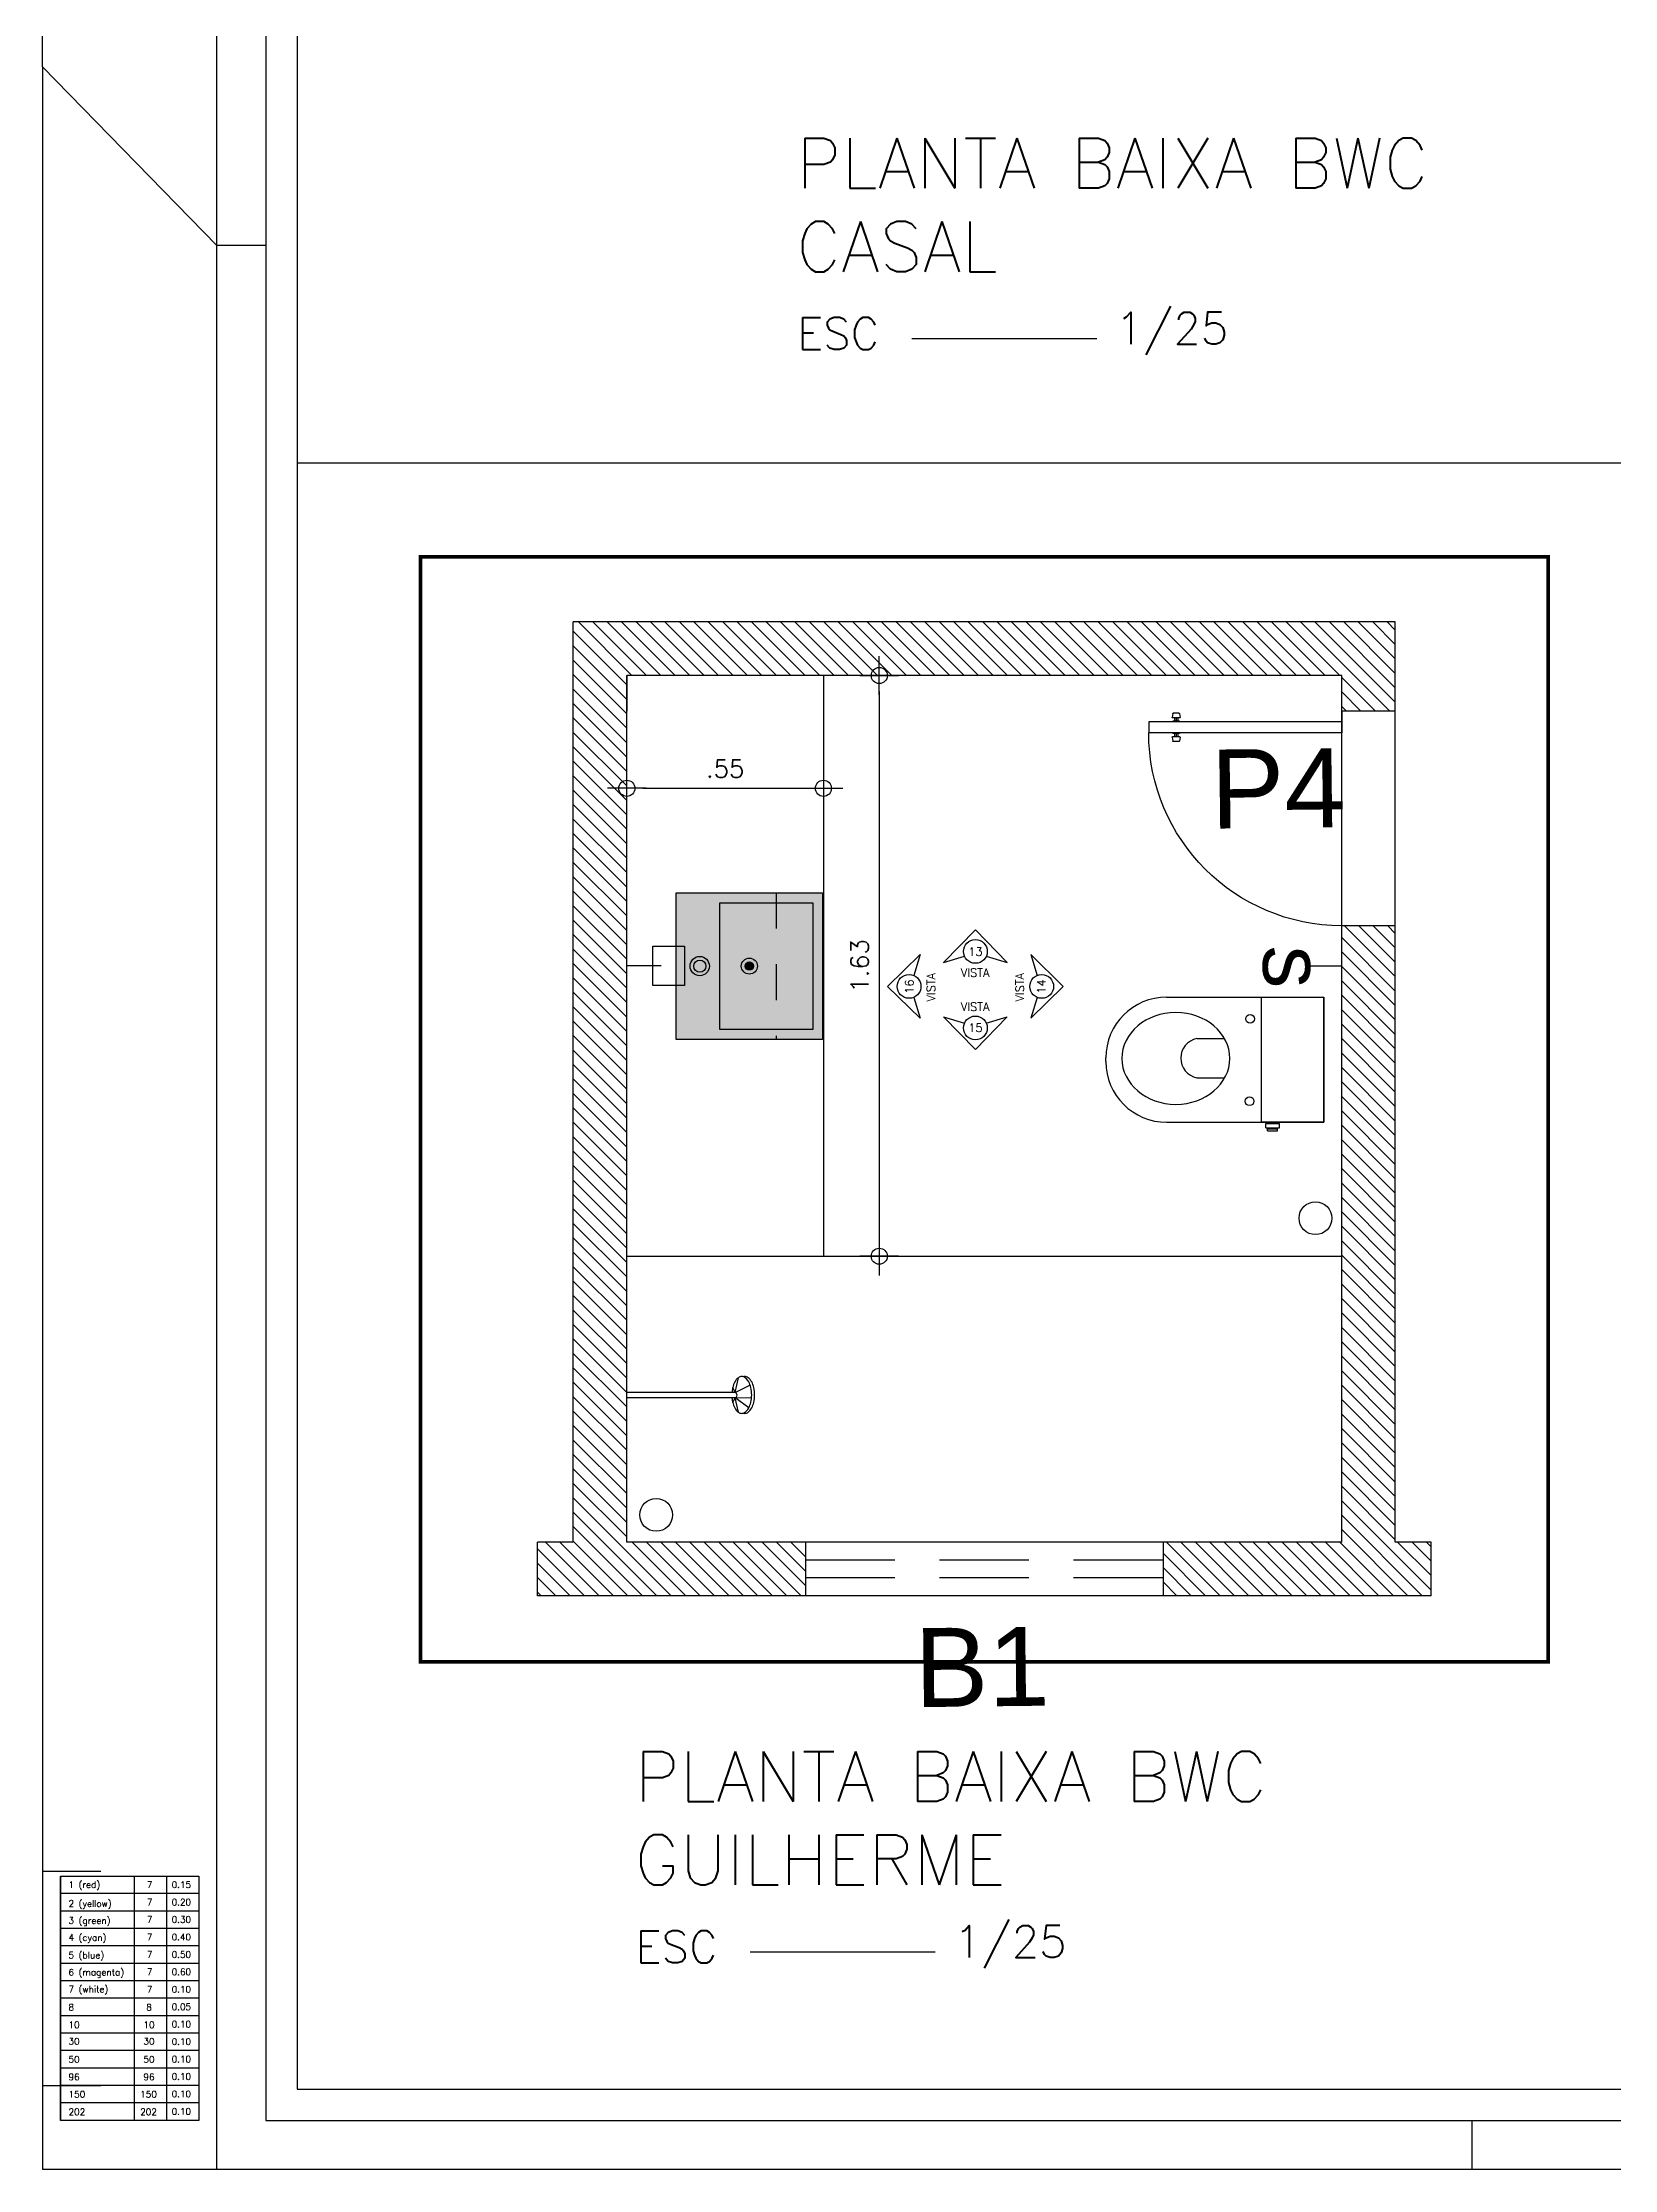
# Model space of a CAD drawing. Header units: millimetres. Extents: x 2182 to 2335, y 1488 to 1614.
# Drawn here: x 2290.49 to 2294.89, y 1503.97 to 1509.93 of the extents above; entities that cross this region are included whole.
import ezdxf
from ezdxf.enums import TextEntityAlignment as Align

# ---------------------------------------------------------------- set-up
doc = ezdxf.new("R2010")
doc.units = ezdxf.units.MM
doc.linetypes.add('DIVIDE', pattern=[1.25, 0.5, -0.25, 0, -0.25, 0, -0.25])
doc.linetypes.add('HIDDEN', pattern=[0.375, 0.25, -0.125])
for name, color, linetype in [('AI-Equip san', 1, 'Continuous'), ('COTA', 250, 'Continuous'), ('default', 7, 'Continuous'), ('Esquadria', 2, 'Continuous'), ('Hachura', 8, 'Continuous'), ('PAREDE', 7, 'Continuous'), ('Prancha', 6, 'Continuous'), ('TEXTO', 7, 'Continuous')]:
    doc.layers.add(name, color=color, linetype=linetype)
doc.layers.add('AI-Hatch equip san', color=255, linetype='Continuous', lineweight=0)
doc.styles.add('Arial', font='arial.ttf')
doc.styles.add('Arial1', font='arial.ttf')
doc.styles.add('NORMAL', font='romans.shx')
doc.styles.add('ROMANS', font='romans')
doc.dimstyles.new('D25', dxfattribs={"dimtxt": 0.05, "dimasz": 0.045, "dimexe": 0.18, "dimexo": 0.0625, "dimgap": 0.03, "dimtad": 1, "dimzin": 4, "dimdsep": 46, "dimtxsty": 'NORMAL', "dimblk1": 'DOT1', "dimblk2": 'DOT1', "dimsah": 1, "dimcen": 0.045, "dimse1": 1, "dimse2": 1, "dimclrd": 256, "dimclre": 256, "dimclrt": 7, "dimaunit": 1, "dimadec": 0, "dimazin": 0, "dimtfac": 1, "dimtix": 1, "dimtmove": 2, "dimatfit": 3, "dimldrblk": 'SMALL', "dimfxl": 1, "dimtvp": 1.75, "dimtolj": 1, "dimtzin": 0, "dimarcsym": 0})
pattern_1 = [(315, (-28.917763, -1.724112), (0.02020557627, 0.02020557627), [])]

# ---------------------------------------------------------------- blocks, each defined once
blk = doc.blocks.new('PGIRO60')
at = {"color": 3}
for p, q in [((-0.0124, -0.27), (-0.0124, 0.27)), ((-0.0124, 0.27), (0.0176, 0.27)), ((0.0176, -0.27), (0.0176, 0.27)), ((-0.0371, 0.1855), (-0.0371, 0.2012)), ((-0.036, 0.2025), (-0.0252, 0.2043)), ((-0.036, 0.1841), (-0.0252, 0.1823)), ((-0.0236, 0.1837), (-0.0236, 0.203)), ((0.0289, 0.1837), (0.0289, 0.203)), ((0.0304, 0.2043), (0.0412, 0.2025)), ((0.0304, 0.1823), (0.0412, 0.1841)), ((0.0424, 0.1855), (0.0424, 0.2012)), ((-0.0424, -0.27), (-0.0124, -0.27)), ((-0.0124, -0.27), (0.0176, -0.27))]:
    blk.add_line(p, q, dxfattribs=at)
at = {"color": 1}
for p, q in [((-0.0236, 0.1978), (-0.0144, 0.1978)), ((-0.0236, 0.1933), (-0.0144, 0.1933)), ((-0.0236, 0.1888), (-0.0144, 0.1888)), ((-0.0144, 0.2023), (-0.0124, 0.2023)), ((-0.0144, 0.1843), (-0.0144, 0.2023)), ((-0.0144, 0.1843), (-0.0124, 0.1843)), ((0.0176, 0.2023), (0.0196, 0.2023)), ((0.0176, 0.1843), (0.0196, 0.1843)), ((0.0196, 0.1843), (0.0196, 0.2023)), ((0.0196, 0.1978), (0.0289, 0.1978)), ((0.0196, 0.1933), (0.0289, 0.1933)), ((0.0196, 0.1888), (0.0289, 0.1888))]:
    blk.add_line(p, q, dxfattribs=at)
blk.add_arc((0.0176, -0.27), 0.54, 0, 90)
at = {"color": 3}
for centre, start, end in [((-0.0358, 0.2012), 98.1301, 180), ((-0.0358, 0.1855), 180, 261.8699), ((-0.025, 0.203), 0, 98.1301), ((-0.025, 0.1837), 261.8699, 0), ((0.0302, 0.203), 81.8699, 180), ((0.0302, 0.1837), 180, 278.1301), ((0.041, 0.2012), 0, 81.8699), ((0.041, 0.1855), 278.1301, 0)]:
    blk.add_arc(centre, 0.0014, start, end, dxfattribs=at)
blk = doc.blocks.new('CHUV')
for p, q in [((-0.0065, -0.1081), (-0.0065, 0.1947)), ((-0.0065, 0.1947), (0.0079, 0.1947)), ((0.0079, -0.1081), (0.0079, 0.1947)), ((-0.0469, -0.1172), (-0.0065, -0.1081)), ((-0.0351, -0.1463), (-0.0065, -0.1081)), ((-0.0194, -0.1014), (-0.0065, -0.1081)), ((-0.0065, -0.1081), (-0.0054, -0.155)), ((0.0079, -0.1081), (0.0221, -0.1014)), ((0.0079, -0.1081), (0.0496, -0.1172)), ((0.0079, -0.1081), (0.029, -0.1495)), ((-0.0496, -0.1309), (-0.0496, -0.1309))]:
    blk.add_line(p, q)
for centre, radius, start, end in [((-0.0346, -0.1268), 0.0156, 142.5432, 180), ((-0.0175, -0.1399), 0.0372, 118.2174, 142.422), ((-0.0061, -0.1611), 0.0612, 102.5593, 118.2817), ((0.0013, -0.1947), 0.0957, 94.7338, 102.5548), ((0.0007, -0.1061), 0.0075, 195.5241, 344.4759), ((0.0013, -0.1947), 0.0957, 77.4452, 86.1063), ((0.0088, -0.1611), 0.0612, 61.7183, 77.4407), ((0.0202, -0.1399), 0.0372, 37.578, 61.7826), ((0.0373, -0.1268), 0.0156, 0, 37.4568), ((-0.0346, -0.1268), 0.0156, 180, 195.2874), ((-0.0346, -0.135), 0.0156, 164.7126, 180), ((-0.0346, -0.135), 0.0156, 180, 217.4568), ((-0.0175, -0.1136), 0.0372, 209.4584, 241.7826), ((-0.0175, -0.1218), 0.0372, 217.578, 241.7826), ((-0.0061, -0.0924), 0.0612, 241.7183, 257.4407), ((-0.0061, -0.1006), 0.0612, 241.7183, 257.4407), ((0.0013, -0.0588), 0.0957, 257.4452, 270), ((0.0013, -0.067), 0.0957, 257.4452, 270), ((0.0013, -0.0588), 0.0957, 270, 282.5548), ((0.0013, -0.067), 0.0957, 270, 282.5548), ((0.0088, -0.0924), 0.0612, 282.5593, 298.2817), ((0.0088, -0.1006), 0.0612, 282.5593, 298.2817), ((0.0202, -0.1136), 0.0372, 298.2174, 330.5416), ((0.0202, -0.1218), 0.0372, 298.2174, 322.422), ((0.0373, -0.135), 0.0156, 322.5432, 0), ((0.0373, -0.1268), 0.0156, 344.7126, 0), ((0.0373, -0.135), 0.0156, 0, 15.2874)]:
    blk.add_arc(centre, radius, start, end)
blk = doc.blocks.new('CUBA DE SEMI ENCAIXE DECA - L830 - PLANTA')
at = {"layer": 'AI-Hatch equip san'}
h = blk.add_hatch(color=256, dxfattribs=at)
h.paths.add_polyline_path([(-0.41, 0.41), (0, 0.41), (0, 0), (-0.41, 0)])
h.paths.add_polyline_path([(-0.2167, 0.205, 1), (-0.1933, 0.205, 1)], flags=16)
at = {"layer": 'AI-Hatch equip san', "ltscale": 3}
h = blk.add_hatch(color=256, dxfattribs=at)
h.paths.add_polyline_path([(-0.1933, 0.205, 0.414214), (-0.205, 0.2167), (-0.205, 0.1933, 0.414214)])
h.paths.add_polyline_path([(-0.205, 0.2167, 0.414214), (-0.2167, 0.205, 0.414214), (-0.205, 0.1933)])
blk.add_lwpolyline([(-0.41, 0.41), (0, 0.41), (0, 0), (-0.41, 0)], close=True)
blk.add_lwpolyline([(-0.214, 0.2875), (-0.0275, 0.2875), (-0.0275, 0.0275), (-0.3825, 0.0275), (-0.3825, 0.2875), (-0.214, 0.2875)])
at = {"linetype": 'HIDDEN', "ltscale": 0.2}
blk.add_lwpolyline([(0, 0.13), (-0.41, 0.13)], dxfattribs=at)
for centre, radius in [((-0.205, 0.3438), 0.027), ((-0.205, 0.3438), 0.017), ((-0.205, 0.205), 0.0225), ((-0.205, 0.205), 0.0117)]:
    blk.add_circle(centre, radius)
blk = doc.blocks.new('DOT1')
for p, q in [((-1.2, 0), (1.2, 0)), ((0, 1.2), (0, -1.2))]:
    blk.add_line(p, q)
blk.add_circle((0, 0), 0.5)
blk = doc.blocks.new('*D922')
at = {"layer": 'COTA', "linetype": 'Continuous', "lineweight": -2, "transparency": 16777216}
blk.add_line((2292.8316, 1508.1104), (2292.8316, 1506.5754), dxfattribs=at)
at = {"layer": 'Defpoints', "color": 0, "linetype": 'Continuous', "transparency": 16777216}
for p in [(2292.6754, 1508.1554), (2292.6754, 1506.5304), (2292.8316, 1506.5304)]:
    blk.add_point(p, dxfattribs=at)
at = {"layer": 'COTA', "linetype": 'Continuous', "lineweight": -2, "transparency": 16777216, "xscale": 0.045, "yscale": 0.045, "zscale": 0.045}
for p, rotation in [((2292.8316, 1508.1554), 90), ((2292.8316, 1506.5304), 270)]:
    blk.add_blockref('DOT1', p, dxfattribs=dict(at, rotation=rotation))
at = {"layer": 'COTA', "color": 7, "linetype": 'Continuous', "transparency": 16777216, "insert": (2292.7766, 1507.3429), "char_height": 0.05, "attachment_point": 5, "rotation": 90, "style": 'NORMAL'}
blk.add_mtext('\\A1;1.63', dxfattribs=at)
blk = doc.blocks.new('_Small')
at = {"color": 0, "linetype": 'ByBlock', "lineweight": -2}
blk.add_circle((0, 0), 0.25, dxfattribs=at)
blk = doc.blocks.new('*D923')
at = {"layer": 'COTA', "linetype": 'Continuous', "lineweight": -2, "transparency": 16777216}
blk.add_line((2292.1704, 1507.8398), (2292.6304, 1507.8398), dxfattribs=at)
at = {"layer": 'Defpoints', "color": 0, "linetype": 'Continuous', "transparency": 16777216}
for p in [(2292.1254, 1508.1554), (2292.6754, 1508.1554), (2292.6754, 1507.8398)]:
    blk.add_point(p, dxfattribs=at)
at = {"layer": 'COTA', "linetype": 'Continuous', "lineweight": -2, "transparency": 16777216, "xscale": 0.045, "yscale": 0.045, "zscale": 0.045, "rotation": 180}
blk.add_blockref('DOT1', (2292.1254, 1507.8398), dxfattribs=at)
at = {"layer": 'COTA', "linetype": 'Continuous', "lineweight": -2, "transparency": 16777216, "xscale": 0.045, "yscale": 0.045, "zscale": 0.045}
blk.add_blockref('DOT1', (2292.6754, 1507.8398), dxfattribs=at)
at = {"layer": 'COTA', "color": 7, "linetype": 'Continuous', "transparency": 16777216, "insert": (2292.4004, 1507.8948), "char_height": 0.05, "attachment_point": 5, "style": 'NORMAL'}
blk.add_mtext('\\A1;.55', dxfattribs=at)

msp = doc.modelspace()

# ---------------------------------------------------------------- hatches: boundary and pattern name
at = {"layer": 'Hachura'}
h = msp.add_hatch(dxfattribs=at)
h.set_pattern_fill('ANSI31', color=256, scale=0.009, angle=-90)
h.set_pattern_definition(pattern_1)
h.paths.add_polyline_path([(2292.1254, 1508.1554), (2294.1254, 1508.1554), (2294.1254, 1508.0554), (2294.2754, 1508.0554), (2294.2754, 1508.3054), (2291.9754, 1508.3054), (2291.9754, 1505.5804), (2292.6254, 1505.5804), (2292.6254, 1505.7304), (2292.1254, 1505.7304)])
h.paths.add_polyline_path([(2294.2754, 1507.4554), (2294.1254, 1507.4554), (2294.1254, 1505.7304), (2293.6254, 1505.7304), (2293.6254, 1505.5804), (2294.2754, 1505.5804), (2294.3754, 1505.5804), (2294.3754, 1505.7304), (2294.2754, 1505.7304)])
h = msp.add_hatch(dxfattribs=at)
h.set_pattern_fill('ANSI31', color=256, scale=0.009, angle=-90)
h.set_pattern_definition(pattern_1)
h.paths.add_polyline_path([(2291.9754, 1505.7304), (2291.8754, 1505.7304), (2291.8754, 1505.5804), (2291.9754, 1505.5804)])

# ---------------------------------------------------------------- linework, layer by layer
at = {"color": 7, "linetype": 'ByBlock'}
for p, q in [((2292.6754, 1508.1554), (2292.6754, 1506.5304)), ((2294.1254, 1507.4554), (2294.1254, 1508.0554))]:
    msp.add_line(p, q, dxfattribs=at)
at = {"color": 3, "linetype": 'Continuous'}
for p, q in [((2292.2218, 1507.3435), (2292.1254, 1507.3435)), ((2294.0291, 1507.3435), (2294.1254, 1507.3435)), ((2294.0528, 1507.3429), (2294.1254, 1507.3429))]:
    msp.add_line(p, q, dxfattribs=at)
at = {"color": 1, "linetype": 'ByBlock'}
msp.add_line((2292.1254, 1506.5304), (2294.1254, 1506.5304), dxfattribs=at)
at = {"color": 3, "linetype": 'Continuous'}
msp.add_lwpolyline([(2292.2863, 1507.3981), (2292.2863, 1507.2876), (2292.1981, 1507.2876), (2292.1981, 1507.3981)], close=True, dxfattribs=at)
at = {"color": 2, "linetype": 'Continuous'}
for centre in [(2294.0519, 1506.6368), (2292.2074, 1505.8066)]:
    msp.add_circle(centre, 0.0459, dxfattribs=at)
at = {"layer": 'default', "color": 7}
for p, q in [((2293.6356, 1507.2554), (2293.9006, 1507.2554)), ((2293.9006, 1506.9054), (2293.9006, 1507.2554)), ((2293.9006, 1506.9054), (2293.9006, 1507.2554)), ((2294.0756, 1506.9054), (2294.0756, 1507.2554)), ((2293.7207, 1507.1396), (2293.7965, 1507.1396)), ((2293.4656, 1507.0754), (2293.4656, 1507.0854)), ((2293.7203, 1507.0301), (2293.7966, 1507.0301)), ((2293.6356, 1506.9054), (2293.9006, 1506.9054)), ((2293.9006, 1506.9054), (2294.0756, 1506.9054)), ((2293.9128, 1506.8894), (2293.9128, 1506.9015)), ((2293.9128, 1506.9015), (2293.951, 1506.9015)), ((2293.9128, 1506.8894), (2293.951, 1506.8894)), ((2293.9178, 1506.8818), (2293.9178, 1506.887)), ((2293.9178, 1506.887), (2293.9456, 1506.887)), ((2293.9178, 1506.8818), (2293.9456, 1506.8818)), ((2293.9456, 1506.8818), (2293.9456, 1506.887)), ((2293.951, 1506.8894), (2293.951, 1506.9015))]:
    msp.add_line(p, q, dxfattribs=at)
msp.add_lwpolyline([(2294.0756, 1507.2554), (2294.0756, 1506.9054), (2293.9006, 1506.9054), (2293.9006, 1507.2554)], close=True, dxfattribs=at)
for centre in [(2293.869, 1507.1949), (2293.8677, 1506.9641)]:
    msp.add_circle(centre, 0.0122, dxfattribs=at)
for centre, radius, start, end in [((2293.6356, 1507.0854), 0.17, 90, 180), ((2293.7306, 1507.0848), 0.0557, 100.765, 259.3361), ((2293.6356, 1507.0754), 0.17, 180, 270)]:
    msp.add_arc(centre, radius, start, end, dxfattribs=at)
at = {"layer": 'default', "color": 7, "extrusion": (0, 0, -1)}
msp.add_ellipse((2293.6613, 1507.084), major_axis=(0.1509, 0), ratio=0.85222, dxfattribs=at)
at = {"layer": 'Esquadria', "linetype": 'HIDDEN'}
for p, q in [((2293.6254, 1505.6804), (2292.6254, 1505.6804)), ((2293.6254, 1505.6304), (2292.6254, 1505.6304))]:
    msp.add_line(p, q, dxfattribs=at)
at = {"layer": 'PAREDE'}
for p, q in [((2291.9754, 1505.7304), (2291.9754, 1508.3054)), ((2294.2754, 1508.3054), (2291.9754, 1508.3054)), ((2294.2754, 1508.0554), (2294.2754, 1508.3054)), ((2292.1254, 1505.7304), (2292.1254, 1508.1554)), ((2294.1254, 1508.1554), (2292.1254, 1508.1554)), ((2292.1254, 1508.1554), (2292.1254, 1508.0554)), ((2294.1254, 1508.0554), (2294.1254, 1508.1554)), ((2294.2754, 1508.0554), (2294.1254, 1508.0554)), ((2294.2754, 1505.7304), (2294.2754, 1508.0554)), ((2294.1254, 1505.7304), (2294.1254, 1507.4554)), ((2294.2754, 1507.4554), (2294.1254, 1507.4554)), ((2291.8754, 1505.5804), (2291.8754, 1505.7304)), ((2291.9754, 1505.7304), (2291.8754, 1505.7304)), ((2292.6254, 1505.7304), (2292.1254, 1505.7304)), ((2292.6254, 1505.7304), (2292.6254, 1505.5804)), ((2293.6254, 1505.7304), (2292.6254, 1505.7304)), ((2294.1254, 1505.7304), (2293.6254, 1505.7304)), ((2293.6254, 1505.7304), (2293.6254, 1505.5804)), ((2294.3754, 1505.7304), (2294.2754, 1505.7304)), ((2294.3754, 1505.5804), (2294.3754, 1505.7304)), ((2291.9754, 1505.5804), (2291.8754, 1505.5804)), ((2292.6254, 1505.5804), (2291.9754, 1505.5804)), ((2293.6254, 1505.5804), (2292.6254, 1505.5804)), ((2294.2754, 1505.5804), (2293.6254, 1505.5804)), ((2294.3754, 1505.5804), (2294.2754, 1505.5804)), ((2290.4906, 1504.8099), (2290.6534, 1504.8099)), ((2290.4906, 1504.2099), (2290.6534, 1504.2099))]:
    msp.add_line(p, q, dxfattribs=at)
at = {"layer": 'Prancha', "color": 7}
for p, q in [((2290.9781, 1503.9749), (2290.9781, 1518.0749)), ((2290.4906, 1509.8585), (2290.4906, 1517.5749)), ((2290.9781, 1509.3585), (2290.4906, 1509.8585)), ((2291.1156, 1509.3585), (2290.9781, 1509.3585)), ((2292.9227, 1509.0984), (2293.4399, 1509.0984)), ((2292.4705, 1504.5839), (2292.9877, 1504.5839)), ((2294.4906, 1503.9749), (2294.4906, 1504.1124)), ((2310.4906, 1503.9749), (2290.9781, 1503.9749))]:
    msp.add_line(p, q, dxfattribs=at)
at = {"layer": 'Prancha', "color": 1, "linetype": 'Continuous', "ltscale": 0.003}
for p in [(2290.4906, 1509.8585), (2290.4906, 1509.8585), (2290.9781, 1503.9749)]:
    msp.add_line(p, (2290.4906, 1503.9749), dxfattribs=at)
at = {"layer": 'Prancha', "color": 2}
msp.add_line((2307.6789, 1508.7499), (2291.2031, 1508.7499), dxfattribs=at)
at = {"layer": 'Prancha', "color": 8}
for p, q in [((2290.5406, 1504.7956), (2290.9281, 1504.7956)), ((2290.5406, 1504.1124), (2290.5406, 1504.7956)), ((2290.5406, 1504.7956), (2290.5406, 1504.1124)), ((2290.7468, 1504.7956), (2290.7468, 1504.1124)), ((2290.8374, 1504.7956), (2290.8374, 1504.1124)), ((2290.9281, 1504.7956), (2290.9281, 1504.1124)), ((2290.9281, 1504.7468), (2290.5406, 1504.7468)), ((2290.9281, 1504.698), (2290.5406, 1504.698)), ((2290.9281, 1504.6492), (2290.5406, 1504.6492)), ((2290.9281, 1504.6004), (2290.5406, 1504.6004)), ((2290.9281, 1504.5516), (2290.5406, 1504.5516)), ((2290.9281, 1504.5028), (2290.5406, 1504.5028)), ((2290.9281, 1504.454), (2290.5406, 1504.454)), ((2290.9281, 1504.4052), (2290.5406, 1504.4052)), ((2290.9281, 1504.3564), (2290.5406, 1504.3564)), ((2290.9281, 1504.3076), (2290.5406, 1504.3076)), ((2290.9281, 1504.2588), (2290.5406, 1504.2588)), ((2290.9281, 1504.21), (2290.5406, 1504.21)), ((2290.9281, 1504.1612), (2290.5406, 1504.1612)), ((2290.9281, 1504.1124), (2290.5406, 1504.1124))]:
    msp.add_line(p, q, dxfattribs=at)
at = {"layer": 'Prancha'}
msp.add_lwpolyline([(2310.3531, 1517.9374), (2291.1156, 1517.9374), (2291.1156, 1504.1124), (2310.3531, 1504.1124)], close=True, dxfattribs=at)
at = {"layer": 'Prancha', "color": 2}
msp.add_lwpolyline([(2307.6789, 1517.8499), (2291.2031, 1517.8499), (2291.2031, 1504.1999), (2307.6789, 1504.1999)], close=True, dxfattribs=at)
at = {"layer": 'TEXTO', "color": 30, "linetype": 'Continuous'}
for p, q in [((2293.1005, 1507.4438), (2293.0116, 1507.3525)), ((2293.1894, 1507.3525), (2293.1005, 1507.4438)), ((2293.0116, 1507.3525), (2293.0698, 1507.3703)), ((2293.1311, 1507.3703), (2293.1894, 1507.3525))]:
    msp.add_line(p, q, dxfattribs=at)
at = {"layer": 'TEXTO', "color": 8, "linetype": 'Continuous'}
for p, q in [((2292.8545, 1507.2855), (2292.9458, 1507.3744)), ((2292.9458, 1507.3744), (2292.928, 1507.3162)), ((2292.9458, 1507.1966), (2292.8545, 1507.2855)), ((2292.928, 1507.2548), (2292.9458, 1507.1966))]:
    msp.add_line(p, q, dxfattribs=at)
at = {"layer": 'TEXTO', "color": 211, "linetype": 'Continuous'}
for p, q in [((2293.2552, 1507.3744), (2293.273, 1507.3162)), ((2293.3465, 1507.2855), (2293.2552, 1507.3744)), ((2293.2552, 1507.1966), (2293.3465, 1507.2855)), ((2293.273, 1507.2548), (2293.2552, 1507.1966))]:
    msp.add_line(p, q, dxfattribs=at)
at = {"layer": 'TEXTO', "color": 80, "linetype": 'Continuous'}
for p, q in [((2293.0116, 1507.2), (2293.0698, 1507.1822)), ((2293.1005, 1507.1087), (2293.0116, 1507.2)), ((2293.1894, 1507.2), (2293.1005, 1507.1087)), ((2293.1311, 1507.1822), (2293.1894, 1507.2))]:
    msp.add_line(p, q, dxfattribs=at)
at = {"layer": 'TEXTO', "color": 7, "linetype": 'DIVIDE', "const_width": 0.01}
msp.add_lwpolyline([(2294.7027, 1505.3953), (2291.5477, 1505.3953), (2291.5477, 1508.4879), (2294.7027, 1508.4879)], close=True, dxfattribs=at)
at = {"layer": 'TEXTO', "color": 30, "linetype": 'Continuous'}
msp.add_circle((2293.1005, 1507.3834), 0.0333, dxfattribs=at)
at = {"layer": 'TEXTO', "color": 8, "linetype": 'Continuous'}
msp.add_circle((2292.9149, 1507.2855), 0.0333, dxfattribs=at)
at = {"layer": 'TEXTO', "color": 211, "linetype": 'Continuous'}
msp.add_circle((2293.286, 1507.2855), 0.0333, dxfattribs=at)
at = {"layer": 'TEXTO', "color": 80, "linetype": 'Continuous'}
msp.add_circle((2293.1005, 1507.1692), 0.0333, dxfattribs=at)

# ---------------------------------------------------------------- block references
at = {"xscale": -1, "rotation": 90}
msp.add_blockref('PGIRO60', (2293.8554, 1508.013), dxfattribs=at)
at = {"rotation": 90.00000000000001}
msp.add_blockref('CHUV', (2292.3201, 1506.1409), dxfattribs=at)
at = {"layer": 'AI-Equip san', "rotation": 89.99999456853847}
msp.add_blockref('CUBA DE SEMI ENCAIXE DECA - L830 - PLANTA', (2292.6731, 1507.5473), dxfattribs=at)

# ---------------------------------------------------------------- texts
at = {"layer": 'default', "color": 5, "style": 'Arial'}
for s, p in [('P4', (2293.7601, 1507.7269)), ('B1', (2292.9315, 1505.2685))]:
    msp.add_text(s, height=0.22105, rotation=0.67057, dxfattribs=at).set_placement(p)
at = {"layer": 'default', "color": 2, "style": 'Arial1'}
msp.add_text('s', height=0.1713, rotation=270, dxfattribs=at).set_placement((2293.9053, 1507.3999))
at = {"layer": 'Prancha', "color": 8, "style": 'ROMANS'}
for s, height, p in [('2 (yellow)', 0.01819, (2290.5633, 1504.7099)), ('1 (red)', 0.01819, (2290.5633, 1504.7627)), ('7', 0.0182, (2290.7825, 1504.7627)), ('7', 0.0182, (2290.7825, 1504.7139)), ('0.15', 0.01819, (2290.8516, 1504.7627)), ('0.20', 0.01819, (2290.8516, 1504.7139)), ('3 (green)', 0.01819, (2290.5633, 1504.6623)), ('7', 0.0182, (2290.7825, 1504.6651)), ('0.30', 0.01819, (2290.8516, 1504.6651)), ('4 (cyan)', 0.01819, (2290.5633, 1504.6148)), ('7', 0.0182, (2290.7825, 1504.6163)), ('0.40', 0.01819, (2290.8516, 1504.6163)), ('5 (blue)', 0.01819, (2290.5633, 1504.5655)), ('7', 0.0182, (2290.7825, 1504.5675)), ('0.50', 0.01819, (2290.8516, 1504.5675)), ('6 (magenta)', 0.018193, (2290.5633, 1504.5175)), ('7', 0.0182, (2290.7825, 1504.5187)), ('0.60', 0.01819, (2290.8516, 1504.5187)), ('7 (white)', 0.01819, (2290.5633, 1504.4704)), ('8', 0.0182, (2290.5633, 1504.4197)), ('8', 0.0182, (2290.7807, 1504.4197)), ('7', 0.0182, (2290.7825, 1504.4699)), ('0.10', 0.01819, (2290.8516, 1504.4699)), ('0.05', 0.01819, (2290.8516, 1504.4211)), ('10', 0.01819, (2290.5633, 1504.3707)), ('10', 0.01819, (2290.7727, 1504.3707)), ('0.10', 0.01819, (2290.8516, 1504.3723)), ('30', 0.01819, (2290.5633, 1504.3243)), ('30', 0.01819, (2290.7727, 1504.3243)), ('0.10', 0.01819, (2290.8516, 1504.3235)), ('50', 0.01819, (2290.5633, 1504.2739)), ('50', 0.01819, (2290.7727, 1504.2739)), ('0.10', 0.01819, (2290.8516, 1504.2747)), ('96', 0.01819, (2290.5633, 1504.2248)), ('96', 0.01819, (2290.7727, 1504.2248)), ('0.10', 0.01819, (2290.8516, 1504.2259)), ('202', 0.01819, (2290.5633, 1504.1269)), ('150', 0.01819, (2290.5633, 1504.1763)), ('202', 0.01819, (2290.7637, 1504.1269)), ('150', 0.01819, (2290.7637, 1504.1763)), ('0.10', 0.01819, (2290.8516, 1504.1771)), ('0.10', 0.01819, (2290.8516, 1504.1283))]:
    msp.add_text(s, height=height, dxfattribs=at).set_placement(p)
at = {"layer": 'Prancha', "color": 2, "char_height": 0.14, "width": 2.155882, "attachment_point": 4, "style": 'ROMANS'}
for s, insert in [('PLANTA BAIXA BWC\\PCASAL', (2292.5989, 1509.4722)), ('PLANTA BAIXA BWC\\PGUILHERME', (2292.1467, 1504.9577))]:
    msp.add_mtext(s, dxfattribs=dict(at, insert=insert))
at = {"layer": 'Prancha', "color": 7, "char_height": 0.0896, "attachment_point": 4, "style": 'ROMANS'}
for s, insert in [('ESC', (2292.6014, 1509.1123)), ('1/25', (2293.493, 1509.1123)), ('1/25', (2293.0408, 1504.5978)), ('ESC', (2292.1492, 1504.5978))]:
    msp.add_mtext(s, dxfattribs=dict(at, insert=insert))
at = {"layer": 'TEXTO', "color": 8, "linetype": 'Continuous', "style": 'ROMANS', "text_generation_flag": 6}
msp.add_text('VISTA', height=0.02333, rotation=270, dxfattribs=at).set_placement((2292.9879, 1507.2829), align=Align.CENTER)
at = {"layer": 'TEXTO', "color": 30, "linetype": 'Continuous', "style": 'ROMANS', "text_generation_flag": 6}
msp.add_text('VISTA', height=0.02333, rotation=180, dxfattribs=at).set_placement((2293.0998, 1507.3123), align=Align.CENTER)
at = {"layer": 'TEXTO', "color": 211, "linetype": 'Continuous', "style": 'ROMANS', "text_generation_flag": 6}
msp.add_text('VISTA', height=0.02333, rotation=270, dxfattribs=at).set_placement((2293.2364, 1507.2829), align=Align.CENTER)
at = {"layer": 'TEXTO', "color": 80, "linetype": 'Continuous', "style": 'ROMANS', "text_generation_flag": 6}
msp.add_text('VISTA', height=0.02333, rotation=180, dxfattribs=at).set_placement((2293.0998, 1507.2169), align=Align.CENTER)
at = {"layer": 'TEXTO', "color": 30, "linetype": 'Continuous', "style": 'ROMANS', "text_generation_flag": 6}
msp.add_attdef('13', text='00', height=0.02333, rotation=180, dxfattribs=at).set_placement((2293.1008, 1507.3827), align=Align.MIDDLE)
at = {"layer": 'TEXTO', "color": 8, "linetype": 'Continuous', "style": 'ROMANS', "text_generation_flag": 6}
msp.add_attdef('16', text='00', height=0.02333, rotation=270, dxfattribs=at).set_placement((2292.9156, 1507.2851), align=Align.MIDDLE)
at = {"layer": 'TEXTO', "color": 211, "linetype": 'Continuous', "style": 'ROMANS', "text_generation_flag": 6}
msp.add_attdef('14', text='00', height=0.02333, rotation=270, dxfattribs=at).set_placement((2293.2854, 1507.2851), align=Align.MIDDLE)
at = {"layer": 'TEXTO', "color": 80, "linetype": 'Continuous', "style": 'ROMANS', "text_generation_flag": 6}
msp.add_attdef('15', text='00', height=0.02333, rotation=180, dxfattribs=at).set_placement((2293.1008, 1507.1698), align=Align.MIDDLE)

# ---------------------------------------------------------------- dimensions: what is measured, and where the dimension line sits
at = {"layer": 'COTA', "color": 2, "linetype": 'Continuous'}
dim = msp.add_linear_dim(base=(2292.8315695487, 1506.5303719867), p1=(2292.6754220966, 1508.1553719867), p2=(2292.6754220966, 1506.5303719867), angle=90, dimstyle='D25', dxfattribs=at)
dim.commit()
dim.dimension.update_dxf_attribs({"geometry": '*D922', "text_midpoint": (2292.7765695487, 1507.3428719867)})
dim = msp.add_linear_dim(base=(2292.6754, 1507.8398), p1=(2292.1254, 1508.1554), p2=(2292.6754, 1508.1554), dimstyle='D25', dxfattribs=at)
dim.commit()
dim.dimension.update_dxf_attribs({"geometry": '*D923', "text_midpoint": (2292.4004, 1507.8948)})

doc.saveas('drawing.dxf')
